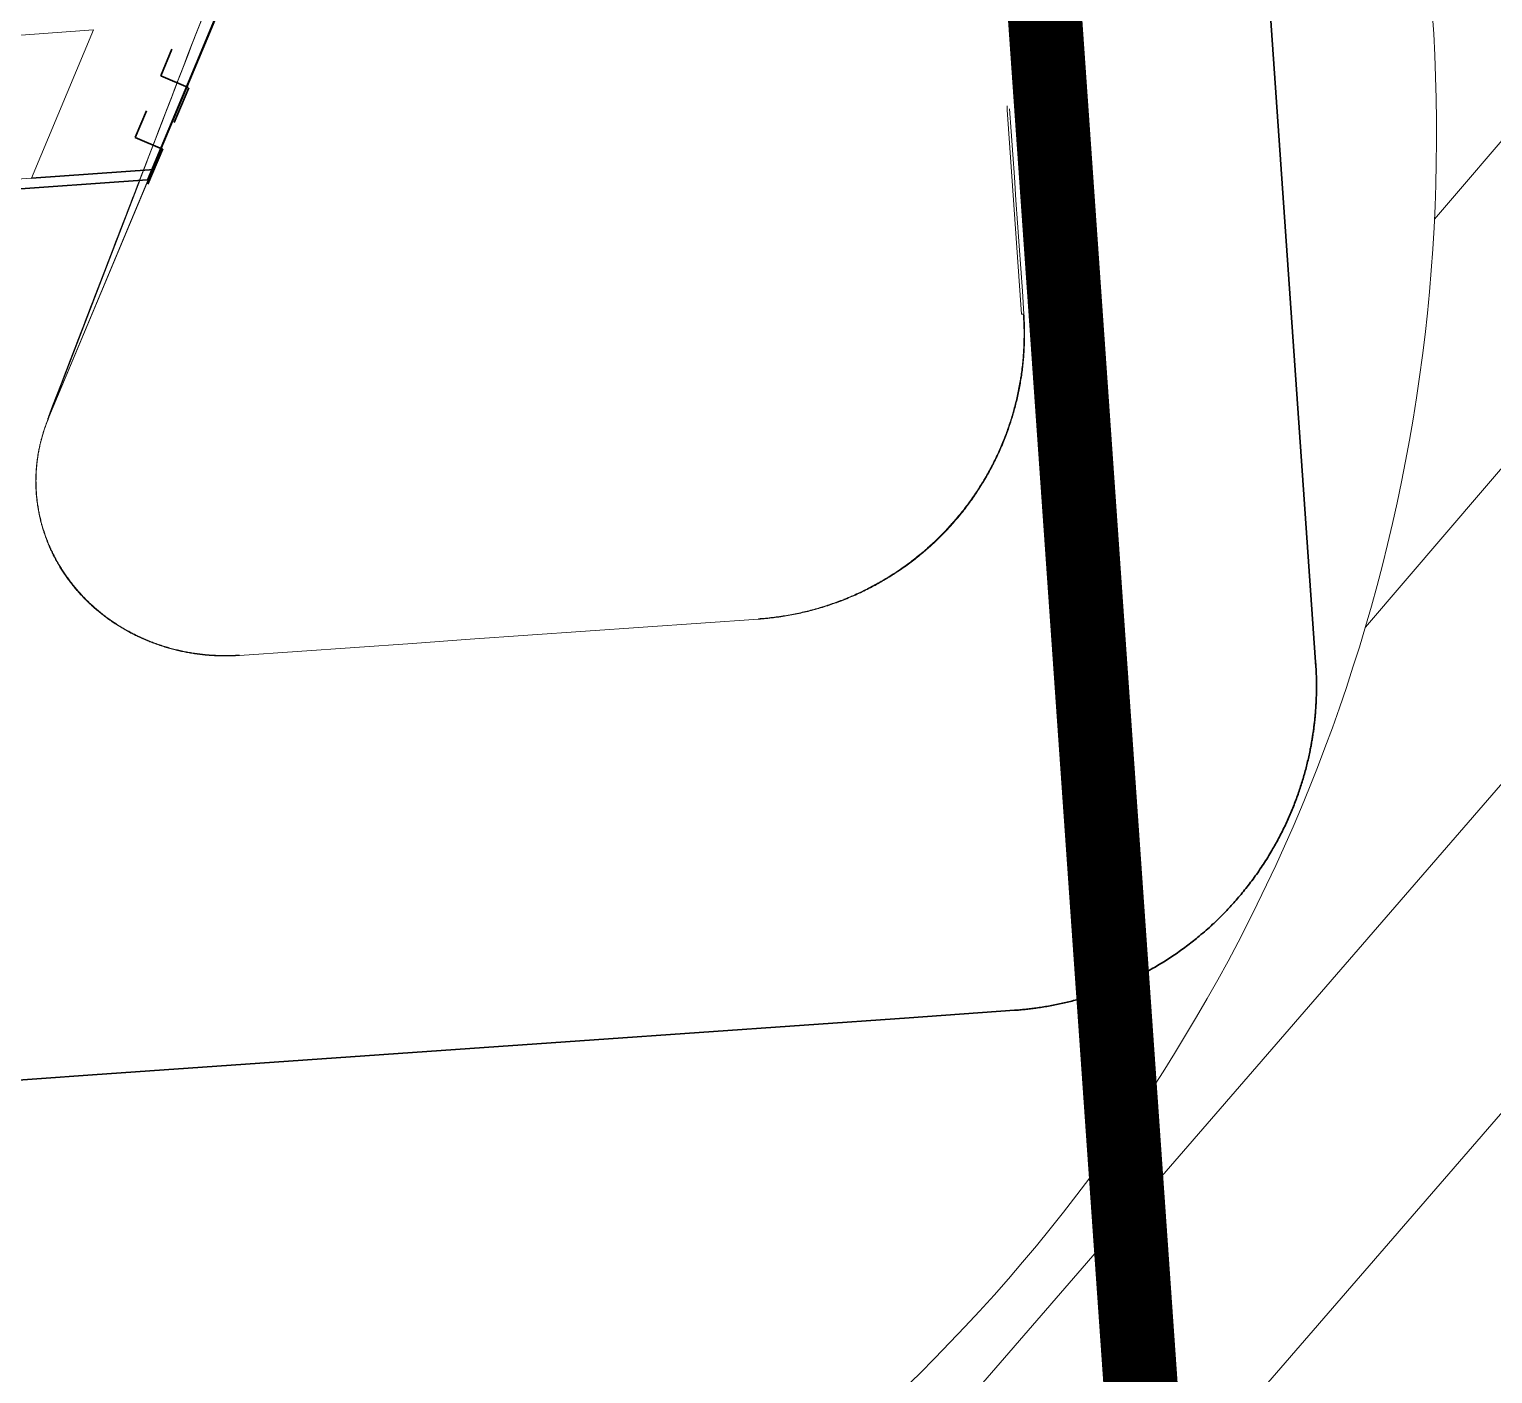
# Model space of a CAD drawing. Header units: millimetres. Extents: x 306 to 836129804, y -168137 to 818603917.
# Drawn here: x 834612399 to 834619946, y 817983465 to 817990399 of the extents above; entities that cross this region are included whole.
import ezdxf
from ezdxf.xclip import XClip

# ---------------------------------------------------------------- set-up
doc = ezdxf.new("R2010")
doc.units = ezdxf.units.MM
doc.header["$LTSCALE"] = 3
doc.header["$XCLIPFRAME"] = 0
for name, pattern in [('ACAD_ISO03W100', [30, 12, -18]), ('Dash2', [6, 3, -3]), ('DASHED', [0.75, 0.5, -0.25])]:
    doc.linetypes.add(name, pattern=pattern)
doc.layers.add('_PARCEL BOUNDARY', color=10, linetype='DASHED')
doc.layers.add('UAJ-90.5LAND', color=251, linetype='Continuous')
for name, color, linetype, lineweight in [('A-DETL', 251, 'Continuous', 13), ('A-DETL-THIN', 251, 'Continuous', 13), ('A-WALL', 251, 'Continuous', 5), ('Eva-New', 1, 'ACAD_ISO03W100', 18), ('Hatch (LTC&CB)', 252, 'Continuous', 35), ('UAJ-21EXWA', 251, 'Continuous', 35)]:
    doc.layers.add(name, color=color, linetype=linetype, lineweight=lineweight)
doc.layers.get('UAJ-90.5LAND').off()

# ---------------------------------------------------------------- blocks, each defined once
blk = doc.blocks.new('SITE SLAB EDGE')
at = {"layer": 'UAJ-21EXWA'}
blk.add_lwpolyline([(29067.21479901485, 5220.359082483164), (29067.21479901485, -64653.51045169355)], dxfattribs=at)
for points, knots in [([(27392.15227009484, -66312.3544715512), (27429.30810499983, -66312.34628360916), (27466.4780748121, -66311.10026858156), (27547.49467276887, -66305.6836650027), (27591.3039847248, -66301.01498503823), (27678.41451247362, -66288.2416598307), (27721.7195264505, -66280.13435563), (27807.55355473526, -66260.53798518266), (27850.08464542765, -66249.05024252646), (27929.59603402903, -66224.17645363038), (27966.6831667946, -66211.12528052443), (28039.84052548232, -66182.44386501994), (28075.91193970281, -66166.81630017111), (28156.6995480177, -66128.39426610124), (28201.04308808746, -66104.81274963479), (28287.43504557735, -66053.75834023004), (28329.48248971195, -66026.28811897148), (28395.07561878336, -65979.09959937708), (28419.44281926926, -65960.535633071), (28458.37795676524, -65929.15256699687), (28473.26227753644, -65916.72330923646), (28498.90821253811, -65894.53944796021), (28509.76706952194, -65884.89656815541), (28528.89020988066, -65867.46403486794), (28537.20239915058, -65859.73063064192), (28554.81642076105, -65843.00752494397), (28564.08532817743, -65834.0007206485), (28582.39546597842, -65815.79234215646), (28591.43879707472, -65806.58909898449), (28609.34223775344, -65787.94176005054), (28618.20459345507, -65778.4953488799), (28645.19090194954, -65749.05364718242), (28662.93479388859, -65728.72969008825), (28715.9802759178, -65664.9245719362), (28749.62697398313, -65620.06034343355), (28806.6924172797, -65535.44100185047), (28830.86807902867, -65496.19459223305), (28875.90254559997, -65415.8411654144), (28896.76156945783, -65374.73777375609), (28934.38936059631, -65292.34792286545), (28951.26940364856, -65251.11091214616), (28981.68922024942, -65167.42942996806), (28995.23186021624, -65124.98390178758), (29024.75439894269, -65017.88184961659), (29038.6114040626, -64952.65085686266), (29053.70951104548, -64852.60250939158), (29057.81274062768, -64818.22216864245), (29065.14375293371, -64734.93115670537), (29067.29168985214, -64685.91850123776), (29067.29820832214, -64637.01168405288)], [0, 0, 0, 0, 0.04237802998578907, 0.04237802998578907, 0.09256782676540362, 0.09256782676540362, 0.1427576235450182, 0.1427576235450182, 0.1929474203246327, 0.1929474203246327, 0.2377368128287574, 0.2377368128287574, 0.2825262053328821, 0.2825262053328821, 0.3397253084623854, 0.3397253084623854, 0.3969244115918886, 0.3969244115918886, 0.4318286604231704, 0.4318286604231704, 0.4539401498058371, 0.4539401498058371, 0.4704946190037463, 0.4704946190037463, 0.4834157257798722, 0.4834157257798722, 0.498174158293145, 0.498174158293145, 0.5129325908064177, 0.5129325908064177, 0.5276910233196905, 0.5276910233196905, 0.5584450612560169, 0.5584450612560169, 0.6222903396628323, 0.6222903396628323, 0.6747930833075512, 0.6747930833075512, 0.72729582695227, 0.72729582695227, 0.7780464172947423, 0.7780464172947423, 0.8287970076372146, 0.8287970076372146, 0.9046896840800441, 0.9046896840800441, 0.944134739188394, 0.944134739188394, 1, 1, 1, 1]), ([(21761.6716789807, -66313.53936301949), (22914.488130913, -66313.34936959686), (24067.30471032916, -66313.12504228478), (25944.13203215157, -66312.70695006714), (26668.1429049453, -66312.53408937232), (27392.15367867157, -66312.35446927662)], [0, 0, 0, 0, 0.6142367641081998, 0.6142367641081998, 1, 1, 1, 1])]:
    blk.add_open_spline(points, degree=3, knots=knots, dxfattribs=at)
blk = doc.blocks.new('p32 uns')
at = {"layer": 'A-DETL'}
blk.add_line((489386.5651661158, -321441.1589066982), (491062.9217119217, -317439.5061271191), dxfattribs=at)
at = {"layer": 'A-DETL', "lineweight": 35}
for p, q in [((489738.3469612598, -320606.5394234657), (489651.3705595732, -320814.1619369984)), ((489514.9353097677, -320767.2276605368), (489456.977940917, -320905.5784589052)), ((489456.977940917, -320905.5784589052), (489598.152143836, -320964.7185972929)), ((489601.2959077358, -320966.0355703831), (489526.2433749437, -321145.1944591999)), ((489383.3045440912, -321085.3150898218), (489325.3471752405, -321223.6658881903)), ((489325.3471752405, -321223.6658881903), (489466.5213781595, -321282.8060265779)), ((489467.3504087925, -321281.9087386131), (489391.1151065826, -321463.8910320997)), ((488790.7826449871, -321432.6979840994), (489422.6932241917, -321388.510491848)), ((488410.716484189, -321509.3968938589), (489386.5651661158, -321441.1589066982))]:
    blk.add_line(p, q, dxfattribs=at)
at = {"layer": 'A-DETL-THIN'}
for p, q in [((489110.9868978262, -320668.3341966867), (475491.2021269798, -321620.7223250866)), ((488790.7826449871, -321432.6979840994), (489110.9868978262, -320668.3341966867)), ((488491.5489891768, -321453.6224396229), (488790.7826449871, -321432.6979840994))]:
    blk.add_line(p, q, dxfattribs=at)
at = {"layer": 'A-WALL', "lineweight": 9}
for p, q in [((489790.171693325, -320493.1356582642), (489697.3447672129, -320714.7240896225)), ((488879.0683354139, -322664.8344281912), (489693.5256633759, -320720.6321454048)), ((489697.3447672129, -320714.7240896225), (488880.5410754681, -322664.5274094343)), ((489685.400775075, -320727.804490447), (489693.5256633759, -320720.6321454048)), ((489689.4812456369, -320718.0639452934), (489694.5777511597, -320713.5649424791)), ((489697.3447672129, -320714.7240896225), (489691.8454443216, -320712.4203355312)), ((489696.3483235836, -320701.6714533567), (489693.5256633759, -320720.6321454048)), ((493821.3008371592, -321058.6980075836), (493822.7643618584, -321079.6273859739)), ((493896.5417684317, -322134.6934537888), (493822.7643618584, -321079.6273859739)), ((489349.5711456537, -321443.7457805872), (488879.0683354139, -322664.8344281912)), ((493896.5417684317, -322134.6934537888), (493908.5927952528, -322133.850763917)), ((488879.5065442324, -322666.4637833834), (488873.0356642008, -322675.7106615305)), ((488877.7740594149, -322663.368262291), (488879.0683354139, -322664.8344281912)), ((493849.4176836014, -322662.136638999), (493849.3952180147, -322662.2115963697)), ((492540.0049999952, -323704.9155131578), (492540.1583790779, -323707.108935833))]:
    blk.add_line(p, q, dxfattribs=at)
at = {"layer": 'A-WALL', "lineweight": 9, "flags": 128}
for points in [[(493834.4720674753, -321075.028331399), (493842.7077082396, -321192.6752679348), (493850.9433479309, -321310.3222047091), (493859.1789865494, -321427.9691414833), (493867.414624095, -321545.6160783768), (493875.6502605677, -321663.2630152702), (493883.8858958483, -321780.9099524021), (493892.121530056, -321898.5568894148), (493900.3571631908, -322016.2038266659), (493908.5927952528, -322133.850763917)], [(492540.1520395279, -323707.1093791723), (492242.7936306, -323727.8936771154), (491945.4352036715, -323748.6777192354), (491648.0767799616, -323769.4618040323), (491350.7183619738, -323790.2459710836), (491053.359944582, -323811.0301465988), (490756.0015259981, -323831.814303875), (490458.6431074142, -323852.5984611511), (490161.2846899033, -323873.382630825), (489863.9262729883, -323894.1668086052)]]:
    blk.add_lwpolyline(points, dxfattribs=at)
at = {"layer": 'A-WALL', "lineweight": 9}
for radius, start, end in [(1471.765466848029, 319.0000831344321, 4.00017313524429), (1471.765466843777, 354.8418908096602, 357.1372809755115), (1471.765466843857, 349.6784487879116, 351.646975803517), (1471.765466843807, 345.1063547908048, 346.3527506320267), (1471.765466843799, 338.5927386626246, 341.1238968190742), (1471.765466843812, 333.2661264710999, 335.924765782484), (1471.765466843833, 330.5095905992343, 330.7416400833204), (1471.765466843767, 322.9713876721404, 325.2654966254203), (1471.765466847988, 274.0000018432328, 319.0000831344321), (1471.765466843748, 317.5993377737245, 320.3229068018651), (1471.765466843828, 307.2585288192494, 309.354651044519), (1471.765466843786, 302.0754061929105, 303.979749516439), (1471.765466843812, 296.8762719952053, 298.7383127766295), (1471.765466843768, 291.6474157560104, 293.5125022765872), (1471.76546684371, 286.3531939518377, 288.336299872801)]:
    blk.add_arc((492437.3398308754, -322236.7351930141), radius, start, end, dxfattribs=at)
for points in [[(491638.2110701799, -301020.0080765486), (491644.216172576, -301105.9541759491), (491656.226377368, -301277.8463749886), (491674.2416844368, -301535.6846734285), (491692.2569916248, -301793.5229718685), (491710.2722986937, -302051.3612704277), (491728.2876058817, -302309.1995688677), (491746.3029129505, -302567.0378673077), (491764.3182201385, -302824.8761657476), (491782.3335273266, -303082.7144641876), (491800.3488343954, -303340.5527627468), (491818.3641415834, -303598.3910611868), (491836.3794486523, -303856.2293596268), (491854.3947558403, -304114.0676580667), (491872.4100629091, -304371.9059566259), (491890.4253700972, -304629.7442550659), (491908.440677166, -304887.5825535059), (491926.455984354, -305145.4208519459), (491944.4712915421, -305403.2591505051), (491962.4865986109, -305661.097448945), (491980.5019057989, -305918.935747385), (491998.5172128677, -306176.774045825), (492016.5325200558, -306434.6123443842), (492034.5478271246, -306692.4506428242), (492052.5631343126, -306950.2889412642), (492070.5784413815, -307208.1272397041), (492088.5937485695, -307465.9655382633), (492106.6090557575, -307723.8038367033), (492124.6243628263, -307981.6421351433), (492142.6396700144, -308239.4804334641), (492160.6549772024, -308497.3187326193), (492178.670284152, -308755.1570283175), (492196.6855919361, -309012.9953371286), (492214.7008963823, -309270.833597064), (492232.7162134647, -309528.6720393896), (492250.7314835787, -309786.5098009109), (492268.7469289303, -310044.3501034975), (492286.7617200613, -310302.1809225082), (492304.7789530754, -310560.0471345186), (492322.7870723009, -310817.7812585831), (492340.8093247414, -311075.7238116264), (492358.8239188194, -311333.533795476), (492376.8351327181, -311591.3810979128), (492394.8675255775, -311849.2116951942), (492412.8185825348, -312107.0717945099), (492431.0738044977, -312364.8305908442), (492448.1937022209, -312622.9650968313), (492469.5507320166, -312879.6980671883), (492467.4781624079, -313138.8265441656), (492431.0703572035, -313392.4642410278), (492361.9828361273, -313626.6971331835), (492272.567019701, -313851.2800229788), (492186.1398496628, -314077.5882334709), (492098.9118741751, -314303.4341455698), (492011.898473978, -314529.4039303064), (491924.8275784254, -314755.3405234814), (491837.7720887661, -314981.2860101461), (491750.7124711275, -315207.2291139364), (491663.6539595127, -315433.1728562117), (491576.5951515436, -315659.1164274216), (491489.5364229679, -315885.0600444078), (491402.477673173, -316111.0036491156), (491315.4189289808, -316336.9472571611), (491228.3601833582, -316562.890864253), (491141.3014380932, -316788.8344717026), (491054.242692709, -317014.7780790329), (490967.183947444, -317240.7216863632), (490880.1252020597, -317466.6652936935), (490793.0664567947, -317692.6089010239), (490706.0077114105, -317918.5525083542), (490618.9489661455, -318144.4961156845), (490531.8902207613, -318370.4397230148), (490444.8314753771, -318596.3833303452), (490357.7727301121, -318822.3269376755), (490270.7139847279, -319048.2705450058), (490183.6552394629, -319274.2141523361), (490096.5964940786, -319500.1577596664), (490009.5377488136, -319726.1013669968), (489922.4790034294, -319952.0449743271), (489835.4202580452, -320177.9885816574), (489748.3615127802, -320403.9321889877), (489661.302767396, -320629.8757963181), (489574.244022131, -320855.8194036484), (489487.1852767467, -321081.7630109787), (489400.1265314817, -321307.706618309), (489313.0677860975, -321533.6502256393), (489226.0090407133, -321759.5938329697), (489138.9502954483, -321985.5374403), (489051.8915500641, -322211.4810476303), (488964.8328047991, -322437.4246549606), (488906.7936412096, -322588.0537264347), (488877.7740594149, -322663.368262291)], [(491638.2110701799, -301020.0080765486), (491644.216172576, -301105.9541759491), (491656.226377368, -301277.8463749886), (491674.2416844368, -301535.6846734285), (491692.2569916248, -301793.5229718685), (491710.2722986937, -302051.3612704277), (491728.2876058817, -302309.1995688677), (491746.3029129505, -302567.0378673077), (491764.3182201385, -302824.8761657476), (491782.3335273266, -303082.7144641876), (491800.3488343954, -303340.5527627468), (491818.3641415834, -303598.3910611868), (491836.3794486523, -303856.2293596268), (491854.3947558403, -304114.0676580667), (491872.4100629091, -304371.9059566259), (491890.4253700972, -304629.7442550659), (491908.440677166, -304887.5825535059), (491926.455984354, -305145.4208519459), (491944.4712915421, -305403.2591505051), (491962.4865986109, -305661.097448945), (491980.5019057989, -305918.935747385), (491998.5172128677, -306176.774045825), (492016.5325200558, -306434.6123443842), (492034.5478271246, -306692.4506428242), (492052.5631343126, -306950.2889412642), (492070.5784413815, -307208.1272397041), (492088.5937485695, -307465.9655382633), (492106.6090557575, -307723.8038367033), (492124.6243628263, -307981.6421351433), (492142.6396700144, -308239.4804334641), (492160.6549772024, -308497.3187326193), (492178.670284152, -308755.1570283175), (492196.6855919361, -309012.9953371286), (492214.7008963823, -309270.833597064), (492232.7162134647, -309528.6720393896), (492250.7314835787, -309786.5098009109), (492268.7469289303, -310044.3501034975), (492286.7617200613, -310302.1809225082), (492304.7789530754, -310560.0471345186), (492322.7870723009, -310817.7812585831), (492340.8093247414, -311075.7238116264), (492358.8239188194, -311333.533795476), (492376.8351327181, -311591.3810979128), (492394.8675255775, -311849.2116951942), (492412.8185825348, -312107.0717945099), (492431.0738044977, -312364.8305908442), (492448.1937022209, -312622.9650968313), (492469.5507320166, -312879.6980671883), (492467.4781624079, -313138.8265441656), (492431.0703572035, -313392.4642410278), (492361.9828361273, -313626.6971331835), (492272.567019701, -313851.2800229788), (492186.1398496628, -314077.5882334709), (492098.9118741751, -314303.4341455698), (492011.898473978, -314529.4039303064), (491924.8275784254, -314755.3405234814), (491837.7720887661, -314981.2860101461), (491750.7124711275, -315207.2291139364), (491663.6539595127, -315433.1728562117), (491576.5951515436, -315659.1164274216), (491489.5364229679, -315885.0600444078), (491402.477673173, -316111.0036491156), (491315.4189289808, -316336.9472571611), (491228.3601833582, -316562.890864253), (491141.3014380932, -316788.8344717026), (491054.242692709, -317014.7780790329), (490967.183947444, -317240.7216863632), (490880.1252020597, -317466.6652936935), (490793.0664567947, -317692.6089010239), (490706.0077114105, -317918.5525083542), (490618.9489661455, -318144.4961156845), (490531.8902207613, -318370.4397230148), (490444.8314753771, -318596.3833303452), (490357.7727301121, -318822.3269376755), (490270.7139847279, -319048.2705450058), (490183.6552394629, -319274.2141523361), (490096.5964940786, -319500.1577596664), (490009.5377488136, -319726.1013669968), (489922.4790034294, -319952.0449743271), (489835.4202580452, -320177.9885816574), (489748.3615127802, -320403.9321889877), (489661.302767396, -320629.8757963181), (489574.244022131, -320855.8194036484), (489487.1852767467, -321081.7630109787), (489400.1265314817, -321307.706618309), (489313.0677860975, -321533.6502256393), (489226.0090407133, -321759.5938329697), (489138.9502954483, -321985.5374403), (489051.8915500641, -322211.4810476303), (488964.8328047991, -322437.4246549606), (488906.7936412096, -322588.0537264347), (488877.7740594149, -322663.368262291)], [(491638.216132164, -301020.0631901026), (491644.2105656862, -301105.8566601276), (491656.1994327307, -301277.443600297), (491674.1827332973, -301534.8240106106), (491692.1660339832, -301792.2044209242), (491710.1493345499, -302049.5848311186), (491728.1326351166, -302306.9652414322), (491746.1159356833, -302564.3456517458), (491764.0992362499, -302821.7260620594), (491782.0825368166, -303079.1064722538), (491800.0658373833, -303336.4868825674), (491818.0491379499, -303593.867292881), (491836.0324385166, -303851.2477030754), (491854.0157390833, -304108.628113389), (491871.99903965, -304366.0085237026), (491889.9823402166, -304623.3889340162), (491907.9656407833, -304880.7693442106), (491925.94894135, -305138.1497545242), (491943.9322419167, -305395.5301648378), (491961.9155424833, -305652.9105750322), (491979.89884305, -305910.2909853458), (491997.8821436167, -306167.6713956594), (492015.8654441833, -306425.0518059731), (492033.84874475, -306682.4322161674), (492051.8320453167, -306939.8126264811), (492069.8153458834, -307197.1930367947), (492087.7986465693, -307454.5734469891), (492105.7819471359, -307711.9538573027), (492123.7652477026, -307969.3342676163), (492141.7485482693, -308226.7146776915), (492159.7318488359, -308484.0950886011), (492177.7151492834, -308741.4754966497), (492195.6984504461, -308998.8559151888), (492213.681748867, -309256.2362946272), (492231.6650573015, -309513.616820097), (492249.6483283043, -309770.9968006611), (492267.631739378, -310028.3788145781), (492285.6146273613, -310285.7532401085), (492303.5994676352, -310543.1559855938), (492321.577021718, -310800.4530397654), (492339.5658642054, -311057.9169156551), (492357.5486477613, -311315.2744435072), (492375.5284742117, -311572.6629178524), (492393.5261881351, -311830.0339543819), (492411.4553091526, -312087.4437955618), (492429.6409146786, -312344.7158559561), (492446.8691745996, -312602.5002346039), (492467.6703327894, -312858.3731212616), (492468.9309808016, -313117.4923516512), (492435.0310003757, -313371.0301392078), (492369.2204357386, -313607.246735096), (492279.9187650681, -313832.3441207409), (492193.2240614891, -314059.1303052902), (492105.8308233023, -314285.4639775753), (492018.624756813, -314511.9189001322), (491931.3685377836, -314738.3413337469), (491844.1257570982, -314964.7724727392), (491756.8793756962, -315191.2012791634), (491669.6339590549, -315417.6307106018), (491582.3882838488, -315644.0599746704), (491495.1426780224, -315870.4892834425), (491407.8970535994, -316096.9185802937), (491320.6514341831, -316323.3478803635), (491233.4058133364, -316549.7771794796), (491146.1601928473, -316776.2064789534), (491058.9145723581, -317002.6357783079), (490971.668951869, -317229.0650776625), (490884.4233312607, -317455.494377017), (490797.1777107716, -317681.9236763716), (490709.9320902824, -317908.3529757261), (490622.6864697933, -318134.7822750807), (490535.4408493042, -318361.2115744352), (490448.1952286959, -318587.6408737898), (490360.9496082067, -318814.0701731443), (490273.7039877176, -319040.4994724989), (490186.4583672285, -319266.9287718534), (490099.2127466202, -319493.358071208), (490011.9671261311, -319719.7873705626), (489924.7215056419, -319946.2166699171), (489837.4758851528, -320172.6459692717), (489750.2302645445, -320399.0752686262), (489662.9846440554, -320625.5045679808), (489575.7390235662, -320851.9338673353), (489488.4934030771, -321078.3631666899), (489401.247782588, -321304.7924660444), (489314.0021619797, -321531.2217655182), (489226.7565414906, -321757.6510648727), (489139.5109210014, -321984.0803642273), (489052.2653005123, -322210.5096635818), (488965.019679904, -322436.9389629364), (488906.855932951, -322587.891829133), (488877.7740594149, -322663.368262291)], [(491638.216132164, -301020.0631901026), (491644.2105656862, -301105.8566601276), (491656.1994327307, -301277.443600297), (491674.1827332973, -301534.8240106106), (491692.1660339832, -301792.2044209242), (491710.1493345499, -302049.5848311186), (491728.1326351166, -302306.9652414322), (491746.1159356833, -302564.3456517458), (491764.0992362499, -302821.7260620594), (491782.0825368166, -303079.1064722538), (491800.0658373833, -303336.4868825674), (491818.0491379499, -303593.867292881), (491836.0324385166, -303851.2477030754), (491854.0157390833, -304108.628113389), (491871.99903965, -304366.0085237026), (491889.9823402166, -304623.3889340162), (491907.9656407833, -304880.7693442106), (491925.94894135, -305138.1497545242), (491943.9322419167, -305395.5301648378), (491961.9155424833, -305652.9105750322), (491979.89884305, -305910.2909853458), (491997.8821436167, -306167.6713956594), (492015.8654441833, -306425.0518059731), (492033.84874475, -306682.4322161674), (492051.8320453167, -306939.8126264811), (492069.8153458834, -307197.1930367947), (492087.7986465693, -307454.5734469891), (492105.7819471359, -307711.9538573027), (492123.7652477026, -307969.3342676163), (492141.7485482693, -308226.7146776915), (492159.7318488359, -308484.0950886011), (492177.7151492834, -308741.4754966497), (492195.6984504461, -308998.8559151888), (492213.681748867, -309256.2362946272), (492231.6650573015, -309513.616820097), (492249.6483283043, -309770.9968006611), (492267.631739378, -310028.3788145781), (492285.6146273613, -310285.7532401085), (492303.5994676352, -310543.1559855938), (492321.577021718, -310800.4530397654), (492339.5658642054, -311057.9169156551), (492357.5486477613, -311315.2744435072), (492375.5284742117, -311572.6629178524), (492393.5261881351, -311830.0339543819), (492411.4553091526, -312087.4437955618), (492429.6409146786, -312344.7158559561), (492446.8691745996, -312602.5002346039), (492467.6703327894, -312858.3731212616), (492468.9309808016, -313117.4923516512), (492435.0310003757, -313371.0301392078), (492369.2204357386, -313607.246735096), (492279.9187650681, -313832.3441207409), (492193.2240614891, -314059.1303052902), (492105.8308233023, -314285.4639775753), (492018.624756813, -314511.9189001322), (491931.3685377836, -314738.3413337469), (491844.1257570982, -314964.7724727392), (491756.8793756962, -315191.2012791634), (491669.6339590549, -315417.6307106018), (491582.3882838488, -315644.0599746704), (491495.1426780224, -315870.4892834425), (491407.8970535994, -316096.9185802937), (491320.6514341831, -316323.3478803635), (491233.4058133364, -316549.7771794796), (491146.1601928473, -316776.2064789534), (491058.9145723581, -317002.6357783079), (490971.668951869, -317229.0650776625), (490884.4233312607, -317455.494377017), (490797.1777107716, -317681.9236763716), (490709.9320902824, -317908.3529757261), (490622.6864697933, -318134.7822750807), (490535.4408493042, -318361.2115744352), (490448.1952286959, -318587.6408737898), (490360.9496082067, -318814.0701731443), (490273.7039877176, -319040.4994724989), (490186.4583672285, -319266.9287718534), (490099.2127466202, -319493.358071208), (490011.9671261311, -319719.7873705626), (489924.7215056419, -319946.2166699171), (489837.4758851528, -320172.6459692717), (489750.2302645445, -320399.0752686262), (489662.9846440554, -320625.5045679808), (489575.7390235662, -320851.9338673353), (489488.4934030771, -321078.3631666899), (489401.247782588, -321304.7924660444), (489314.0021619797, -321531.2217655182), (489226.7565414906, -321757.6510648727), (489139.5109210014, -321984.0803642273), (489052.2653005123, -322210.5096635818), (488965.019679904, -322436.9389629364), (488906.855932951, -322587.891829133), (488877.7740594149, -322663.368262291)], [(491638.2211942673, -301020.1183036566), (491644.2049589157, -301105.7591443062), (491656.1724882126, -301277.0408257246), (491674.1237822771, -301533.9633477926), (491692.0750762224, -301790.8858698606), (491710.0263702869, -302047.8083919287), (491727.9776642323, -302304.7309141159), (491745.9289582968, -302561.6534361839), (491763.8802522421, -302818.575958252), (491781.8315463066, -303075.49848032), (491799.7828403711, -303332.421002388), (491817.7341343164, -303589.3435245752), (491835.685428381, -303846.2660466433), (491853.6367223263, -304103.1885687113), (491871.5880163908, -304360.1110907793), (491889.5393103361, -304617.0336128473), (491907.4906044006, -304873.9561349154), (491925.4418983459, -305130.8786571026), (491943.3931924105, -305387.8011791706), (491961.3444863558, -305644.7237012386), (491979.2957804203, -305901.6462233067), (491997.2470743656, -306158.5687453747), (492015.1983684301, -306415.4912675619), (492033.1496623755, -306672.4137896299), (492051.10095644, -306929.336311698), (492069.0522505045, -307186.258833766), (492087.0035444498, -307443.181355834), (492104.9548385143, -307700.103877902), (492122.9061324596, -307957.0264000893), (492140.8574265242, -308213.9489220381), (492158.8087204695, -308470.8714445829), (492176.7600144148, -308727.793964982), (492194.7113088369, -308984.7164932489), (492212.6626012325, -309241.6389921904), (492230.6139012575, -309498.5616006851), (492248.5651730299, -309755.4838004112), (492266.5165498257, -310012.4075256586), (492284.4675347805, -310269.3255577087), (492302.4199823141, -310526.2648367882), (492320.3669711351, -310783.1248210669), (492338.3224036694, -311040.1100195646), (492356.2733768225, -311297.0150915384), (492374.2218157053, -311553.9447376728), (492392.1848506927, -311810.8562135696), (492410.0920356512, -312067.8157966137), (492428.2080248594, -312324.6011211872), (492445.5446468592, -312582.0353723764), (492465.7899335623, -312837.0481753349), (492470.3837991953, -313096.1581591368), (492438.991643548, -313349.5960372686), (492376.4580352306, -313587.7963371277), (492287.2705104351, -313813.408218503), (492200.3082734346, -314040.6723772287), (492112.7497723103, -314267.4938094616), (492025.3510396481, -314494.4338699579), (491937.9094971418, -314721.3421441317), (491850.4794255495, -314948.2589353323), (491763.0462802649, -315175.1734445095), (491675.6139585972, -315402.0885651112), (491588.1814162731, -315629.0035219193), (491500.7489330769, -315855.9185225964), (491413.3164340258, -316082.8335114717), (491325.8839392662, -316309.7485035658), (491238.4514433146, -316536.6634947062), (491151.0189477205, -316763.5784862041), (491063.5864518881, -316990.4934775829), (490976.1539562941, -317217.4084689617), (490888.7214605808, -317444.3234603405), (490801.2889648676, -317671.2384517193), (490713.8564691544, -317898.1534430981), (490626.4239734411, -318125.0684344769), (490538.9914777279, -318351.9834258556), (490451.5589820147, -318578.8984172344), (490364.1264863014, -318805.8134086132), (490276.6939905882, -319032.728399992), (490189.2614949942, -319259.6433913708), (490101.8289992809, -319486.5583828688), (490014.3965035677, -319713.4733742476), (489926.9640078545, -319940.3883656263), (489839.5315121412, -320167.3033570051), (489752.099016428, -320394.2183483839), (489664.6665207148, -320621.1333397627), (489577.2340250015, -320848.0483311415), (489489.8015292883, -321074.9633225203), (489402.3690336943, -321301.878313899), (489314.936537981, -321528.7933052778), (489227.5040422678, -321755.7082966566), (489140.0715465546, -321982.6232880354), (489052.6390508413, -322209.5382795334), (488965.2065551281, -322436.4532709122), (488906.9182246923, -322587.7299318314), (488877.7740594149, -322663.368262291)], [(491638.2211942673, -301020.1183036566), (491644.2049589157, -301105.7591443062), (491656.1724882126, -301277.0408257246), (491674.1237822771, -301533.9633477926), (491692.0750762224, -301790.8858698606), (491710.0263702869, -302047.8083919287), (491727.9776642323, -302304.7309141159), (491745.9289582968, -302561.6534361839), (491763.8802522421, -302818.575958252), (491781.8315463066, -303075.49848032), (491799.7828403711, -303332.421002388), (491817.7341343164, -303589.3435245752), (491835.685428381, -303846.2660466433), (491853.6367223263, -304103.1885687113), (491871.5880163908, -304360.1110907793), (491889.5393103361, -304617.0336128473), (491907.4906044006, -304873.9561349154), (491925.4418983459, -305130.8786571026), (491943.3931924105, -305387.8011791706), (491961.3444863558, -305644.7237012386), (491979.2957804203, -305901.6462233067), (491997.2470743656, -306158.5687453747), (492015.1983684301, -306415.4912675619), (492033.1496623755, -306672.4137896299), (492051.10095644, -306929.336311698), (492069.0522505045, -307186.258833766), (492087.0035444498, -307443.181355834), (492104.9548385143, -307700.103877902), (492122.9061324596, -307957.0264000893), (492140.8574265242, -308213.9489220381), (492158.8087204695, -308470.8714445829), (492176.7600144148, -308727.793964982), (492194.7113088369, -308984.7164932489), (492212.6626012325, -309241.6389921904), (492230.6139012575, -309498.5616006851), (492248.5651730299, -309755.4838004112), (492266.5165498257, -310012.4075256586), (492284.4675347805, -310269.3255577087), (492302.4199823141, -310526.2648367882), (492320.3669711351, -310783.1248210669), (492338.3224036694, -311040.1100195646), (492356.2733768225, -311297.0150915384), (492374.2218157053, -311553.9447376728), (492392.1848506927, -311810.8562135696), (492410.0920356512, -312067.8157966137), (492428.2080248594, -312324.6011211872), (492445.5446468592, -312582.0353723764), (492465.7899335623, -312837.0481753349), (492470.3837991953, -313096.1581591368), (492438.991643548, -313349.5960372686), (492376.4580352306, -313587.7963371277), (492287.2705104351, -313813.408218503), (492200.3082734346, -314040.6723772287), (492112.7497723103, -314267.4938094616), (492025.3510396481, -314494.4338699579), (491937.9094971418, -314721.3421441317), (491850.4794255495, -314948.2589353323), (491763.0462802649, -315175.1734445095), (491675.6139585972, -315402.0885651112), (491588.1814162731, -315629.0035219193), (491500.7489330769, -315855.9185225964), (491413.3164340258, -316082.8335114717), (491325.8839392662, -316309.7485035658), (491238.4514433146, -316536.6634947062), (491151.0189477205, -316763.5784862041), (491063.5864518881, -316990.4934775829), (490976.1539562941, -317217.4084689617), (490888.7214605808, -317444.3234603405), (490801.2889648676, -317671.2384517193), (490713.8564691544, -317898.1534430981), (490626.4239734411, -318125.0684344769), (490538.9914777279, -318351.9834258556), (490451.5589820147, -318578.8984172344), (490364.1264863014, -318805.8134086132), (490276.6939905882, -319032.728399992), (490189.2614949942, -319259.6433913708), (490101.8289992809, -319486.5583828688), (490014.3965035677, -319713.4733742476), (489926.9640078545, -319940.3883656263), (489839.5315121412, -320167.3033570051), (489752.099016428, -320394.2183483839), (489664.6665207148, -320621.1333397627), (489577.2340250015, -320848.0483311415), (489489.8015292883, -321074.9633225203), (489402.3690336943, -321301.878313899), (489314.936537981, -321528.7933052778), (489227.5040422678, -321755.7082966566), (489140.0715465546, -321982.6232880354), (489052.6390508413, -322209.5382795334), (488965.2065551281, -322436.4532709122), (488906.9182246923, -322587.7299318314), (488877.7740594149, -322663.368262291)], [(488879.5065442324, -322666.4637833834), (488878.9155910015, -322665.4024960995), (488878.3217326403, -322664.3427425623), (488877.7249693871, -322663.2845227718)]]:
    blk.add_open_spline(points, degree=3, dxfattribs=at)
for points, knots in [([(489347.6604537964, -321443.8793891668), (489335.5066473484, -321475.4219747782), (489294.4578424692, -321581.955301404), (489224.514039278, -321763.4793691635), (489137.829044342, -321988.4515924454), (489051.1440494061, -322213.4238157272), (488964.4590543509, -322438.3960390091), (488906.6690577269, -322588.3775211573), (488877.7740594149, -322663.368262291)], [0.9390941602898802, 0.9390941602898802, 0.9390941602898802, 0.9390941602898802, 0.9438202247191012, 0.9550561797752809, 0.9662921348314606, 0.9775280898876404, 0.9887640449438203, 1, 1, 1, 1]), ([(489347.6604537964, -321443.8793891668), (489335.5066473484, -321475.4219747782), (489294.4578424692, -321581.955301404), (489224.514039278, -321763.4793691635), (489137.829044342, -321988.4515924454), (489051.1440494061, -322213.4238157272), (488964.4590543509, -322438.3960390091), (488906.6690577269, -322588.3775211573), (488877.7740594149, -322663.368262291)], [0.9390941602898802, 0.9390941602898802, 0.9390941602898802, 0.9390941602898802, 0.9438202247191012, 0.9550561797752809, 0.9662921348314606, 0.9775280898876404, 0.9887640449438203, 1, 1, 1, 1]), ([(489347.6589592695, -321443.8794935942), (489335.8171095848, -321474.6125576496), (489295.0179698467, -321580.4982601404), (489225.2615400553, -321761.5366010666), (489138.3896698952, -321986.9945163727), (489051.5177997351, -322212.4524316788), (488964.645929575, -322437.9103469849), (488906.7313494682, -322588.2156238556), (488877.7740594149, -322663.368262291)], [0.9392253717182764, 0.9392253717182764, 0.9392253717182764, 0.9392253717182764, 0.9438202247191012, 0.9550561797752809, 0.9662921348314606, 0.9775280898876404, 0.9887640449438203, 1, 1, 1, 1]), ([(489347.6589592695, -321443.8794935942), (489335.8171095848, -321474.6125576496), (489295.0179698467, -321580.4982601404), (489225.2615400553, -321761.5366010666), (489138.3896698952, -321986.9945163727), (489051.5177997351, -322212.4524316788), (488964.645929575, -322437.9103469849), (488906.7313494682, -322588.2156238556), (488877.7740594149, -322663.368262291)], [0.9392253717182764, 0.9392253717182764, 0.9392253717182764, 0.9392253717182764, 0.9438202247191012, 0.9550561797752809, 0.9662921348314606, 0.9775280898876404, 0.9887640449438203, 1, 1, 1, 1]), ([(493908.5927927494, -322133.8507640362), (493911.7553936243, -322179.144924283), (493913.8971822262, -322270.081014514), (493901.3736741543, -322451.5211086273), (493852.0377995968, -322685.8817396164), (493755.5405752659, -322911.6058615446), (493646.8335072994, -323085.0230098963), (493583.7422043085, -323165.6494659185), (493550.2411192656, -323204.1701695919)], [0, 0, 0, 0, 0.1176470588235294, 0.2352941176470588, 0.4705882352941176, 0.7352941176470589, 0.8676470588235294, 1, 1, 1, 1]), ([(489863.9328132868, -323894.1699995995), (489790.7830480337, -323899.3891937733), (489643.4092803001, -323894.7025126219), (489430.0698888302, -323842.6836580038), (489235.0043978691, -323748.285592556), (489067.857152462, -323616.1887053251), (488936.8859583139, -323452.9258048534), (488855.9478530884, -323282.0890452862), (488816.6479014158, -323116.6523472071), (488808.6918935776, -322964.1010293961), (488828.3963646889, -322812.1358287334), (488859.6119172573, -322714.0337133408), (488879.5065442324, -322666.4637833834)], [0, 0, 0, 0, 0.1111111111111111, 0.2222222222222222, 0.3333333333333333, 0.4444444444444444, 0.5555555555555556, 0.6666666666666666, 0.75, 0.8333333333333333, 0.9166666666666666, 1, 1, 1, 1]), ([(488880.5363765955, -322664.5399948359), (488854.0202044249, -322727.8426574469), (488825.7148002386, -322826.7753998041), (488812.2719811201, -322961.7635695934), (488814.0735890865, -323046.3620285988), (488821.6237351894, -323113.5522761345), (488830.3235239983, -323163.543987155), (488842.0289666653, -323212.9809020758), (488856.7105094194, -323261.7080028057), (488874.3158277273, -323309.5764194727), (488901.6228502989, -323372.0552088022), (488959.2376658916, -323477.3587819338), (489068.1876392365, -323613.4149588346), (489235.1505661011, -323745.5797941685), (489430.0689618587, -323840.1058571339), (489643.3062808514, -323892.307874918), (489790.6467555761, -323897.1707372665), (489863.7850234509, -323892.056506753)], [0, 0, 0, 0, 0.1111111111111111, 0.1666666666666667, 0.2222222222222222, 0.25, 0.2777777777777778, 0.3055555555555556, 0.3333333333333333, 0.3611111111111111, 0.3888888888888889, 0.4444444444444444, 0.5555555555555556, 0.6666666666666667, 0.7777777777777778, 0.8888888888888888, 1, 1, 1, 1]), ([(493550.2411242723, -323204.1701737642), (493520.4492577314, -323238.4168041945), (493457.6649507284, -323304.2005542517), (493320.5246092081, -323423.5797729492), (493119.9438819885, -323554.3271740675), (492892.1273257732, -323645.5957425833), (492692.6684018373, -323691.2435578108), (492591.0670751333, -323703.5875072479), (492540.1520115137, -323707.1090193987)], [0, 0, 0, 0, 0.1176470588235294, 0.2352941176470588, 0.4705882352941176, 0.7352941176470589, 0.8676470588235294, 1, 1, 1, 1])]:
    blk.add_open_spline(points, degree=3, knots=knots, dxfattribs=at)
at = {"linetype": 'Dash2', "lineweight": 13, "rotation": 4.000000000000001}
blk.add_blockref('SITE SLAB EDGE', (461907.9564732313, -261484.3400754929), dxfattribs=at)
blk = doc.blocks.new('GBP-P32-L00')
at = {"layer": 'UAJ-90.5LAND'}
blk.add_blockref('p32 uns', (834123619.6366563, 818311064.1160116), dxfattribs=at)
blk = doc.blocks.new('PB1')
at = {"layer": '_PARCEL BOUNDARY', "ltscale": 5, "const_width": 382.5}
blk.add_lwpolyline([(834617253.212159, 817380981.692419), (834620554.4206551, 817333771.2213497)], dxfattribs=at)

msp = doc.modelspace()

# ---------------------------------------------------------------- hatches: boundary and pattern name
at = {"layer": 'Eva-New', "linetype": 'Continuous', "ltscale": 0.01}
h = msp.add_hatch(dxfattribs=at)
h.set_pattern_fill('ANSI31', color=8, scale=350, angle=4)
h.set_pattern_definition([(49, (0, 0), (-838.6710210225554, 729.0455959657013), [])])
edge = h.paths.add_edge_path()
edge.add_arc((834611513.5385946, 818068145.3264505), 14099.99999968531, 55.19002574308559, 154.5596091027724)
edge.add_line((834598780.7776825, 818074202.2893481), (834595240.3911003, 818066761.4558462))
edge.add_arc((834589822.417787, 818069339.3552195), 6000.000000233124, 273.9989064334658, 334.5546563119141, ccw=False)
edge.add_line((834590240.8423903, 818063353.9629304), (834585554.5350056, 818063026.3542768))
edge.add_arc((834584989.6617913, 818071106.6338656), 8099.999998867221, 264.220048196886, 273.9989064322582, ccw=False)
edge.add_line((834584173.925572, 818063047.8142), (834580415.7397891, 818063428.2282544))
edge.add_arc((834579106.5335116, 818050494.3201492), 12999.99999816069, 84.2200481985661, 93.99077919798958)
edge.add_line((834578201.7864021, 818063462.7985727), (834574221.9197499, 818063185.1428037))
edge.add_arc((834573731.4752913, 818070170.6889209), 7002.741628984699, 184.518270925359, 274.0160585979712, ccw=False)
edge.add_arc((834553791.0620614, 818068592.8452796), 13000.0000005708, 4.527501078735133, 25.16518805878682)
edge.add_line((834565557.174624, 818074120.828201), (834563375.7160238, 818078763.9842684))
edge.add_arc((834569692.9588658, 818081779.3520507), 6999.999999030279, 186.261998653722, 205.5162346975632, ccw=False)
edge.add_line((834562734.724241, 818081015.8267443), (834561851.4163579, 818093822.5155479))
edge.add_arc((834568795.7761757, 818094576.8707228), 6985.211880096444, 103.79340942041148, 186.1996435070692, ccw=False)
edge.add_line((834567130.3497419, 818101360.6410463), (834607738.9713905, 818104323.6446342))
edge.add_arc((834606780.3295362, 818117304.0183489), 13015.72495013958, 274.223807264846, 392.8596289379157)
edge.add_arc((834623587.3262396, 818128173.8785237), 6999.999999836902, 183.9989136523716, 212.9539425140163, ccw=False)
edge.add_line((834616604.3686309, 818127685.7156067), (834614554.4666462, 818157541.1841724))
edge.add_line((834614554.4666462, 818157541.1841724), (834608569.0701823, 818157122.7809477))
edge.add_line((834608569.0701823, 818157122.7809477), (834610618.9763948, 818127267.2902491))
edge.add_arc((834623587.3262378, 818128173.8785231), 12999.99999806346, 183.9989136508734, 212.8579348742854)
edge.add_arc((834606785.1724918, 818117301.6086594), 7012.974383020965, -85.87050168941721, 32.994913872568816, ccw=False)
edge.add_line((834607290.1835088, 818110306.8410742), (834542916.4285616, 818105772.5570611))
edge.add_line((834542916.4285616, 818105772.5570611), (834543332.168679, 818099784.931535))
edge.add_line((834543332.168679, 818099784.931535), (834548339.9487058, 818100139.6961751))
edge.add_arc((834548849.6206386, 818093135.5706489), 7022.644791367745, 1.917894415990986, 94.16192873604791, ccw=False)
edge.add_line((834555868.3314306, 818093370.5997602), (834556822.6031799, 818079614.5109141))
edge.add_arc((834565030.3921052, 818080333.9384184), 8239.258156901009, 185.0092761133849, 211.2767633085009)
edge.add_line((834557988.549832, 818076056.3418531), (834560014.6381451, 818071842.7746612))
edge.add_arc((834553704.8687762, 818068780.019501), 7013.81912084653, -83.41200971856142, 25.89188562423311, ccw=False)
edge.add_line((834554509.5567249, 818061812.5137804), (834511331.2743995, 818058806.1397856))
edge.add_arc((834510845.0625758, 818065789.233517), 6999.999999933733, 141.8798806352492, 273.9829049167347, ccw=False)
edge.add_arc((834495100.3448526, 818078140.8887452), 13011.48484009153, 321.889271565979, 363.9966433354928)
edge.add_line((834508080.187521, 818079047.7636253), (834507303.147802, 818090245.0026575))
edge.add_arc((834514286.1054543, 818090733.1649512), 6999.999999943095, 94.21783473311712, 183.9989085377374, ccw=False)
edge.add_line((834513771.2650272, 818097714.206373), (834514324.2611847, 818097754.9889383))
edge.add_line((834514324.2611847, 818097754.9889383), (834515094.2032907, 818097812.2750338))
edge.add_arc((834515888.7804214, 818090839.1162039), 7018.283043878132, 4.391191596629085, 96.50069787772958, ccw=False)
edge.add_line((834522886.4615402, 818091376.4762715), (834523318.1003574, 818085091.4654405))
edge.add_line((834523318.1003574, 818085091.4654405), (834529307.3396509, 818085510.1591995))
edge.add_line((834529307.3396509, 818085510.1591995), (834528870.5492542, 818091758.2633296))
edge.add_arc((834535853.5069062, 818092246.4256233), 6999.999999586337, 93.99890853307471, 183.9989085379415, ccw=False)
edge.add_line((834535365.3446131, 818099229.3832753), (834540639.8020831, 818099596.5330453))
edge.add_line((834540639.8020831, 818099596.5330453), (834540220.7704337, 818105616.323317))
edge.add_line((834540220.7704337, 818105616.323317), (834513376.0995728, 818103738.6078113))
edge.add_arc((834514284.2614373, 818090770.3680685), 13000.00000003277, 94.00586599802176, 183.991117880833)
edge.add_line((834501315.7883602, 818089865.5443004), (834502093.999344, 818078618.6765761))
edge.add_arc((834495110.6965383, 818078135.4768907), 7000.000000828009, -66.13857842422561, 3.9581909098961887, ccw=False)
edge.add_arc((834495110.6965395, 818078135.4768903), 6999.999999981786, 273.99870041279297, 293.8614215680351, ccw=False)
edge.add_line((834495598.8334678, 818071152.5174648), (834484038.0252761, 818070344.3705096))
edge.add_arc((834484944.5652856, 818057376.0172908), 12999.99999985473, 3.998699986240524, 93.99870041178127, ccw=False)
edge.add_line((834497912.918511, 818058282.557204), (834498850.7850932, 818044866.0656179))
edge.add_arc((834505832.5325971, 818045382.0451274), 7000.788031506466, 153.5175844556254, 184.2267069343446, ccw=False)
edge.add_arc((834505831.7802428, 818045382.3021698), 7000.000000506094, 93.9907792036035, 153.5167215738451, ccw=False)
edge.add_line((834505344.6087215, 818052365.3290147), (834578107.7560652, 818057441.656797))
edge.add_arc((834579012.5031768, 818044473.1783768), 12999.99999509848, 84.22004763743712, 93.99077920788699, ccw=False)
edge.add_line((834580321.7095807, 818057407.0864662), (834583663.296837, 818057068.8416442))
edge.add_arc((834584972.5032473, 818070002.7497832), 13000.00004509936, 264.2200476312211, 273.9989064308502)
edge.add_line((834585879.0898904, 818057034.399779), (834609493.5669917, 818058685.2319609))
edge.add_arc((834609981.7373167, 818051702.1557314), 7000.118848462731, -19.364931974248975, 93.99890643048622, ccw=False)
edge.add_arc((834628850.3650681, 818045070.4409646), 13000.00000042529, 160.6350680240969, 183.9989064535735)
edge.add_line((834615882.0151088, 818044163.8543195), (834619634.348526, 817990488.2644923))
edge.add_arc((834610656.2600935, 817989860.627584), 8999.999999519287, -86.01194112060227, 3.998906454734822, ccw=False)
edge.add_line((834611282.1972058, 817980882.4204844), (834602812.2813497, 817980291.9201078))
edge.add_line((834602812.2813497, 817980291.9201078), (834603230.7061716, 817974306.527834))
edge.add_line((834603230.7061716, 817974306.527834), (834611717.6719617, 817974898.2168859))
edge.add_arc((834612343.6090722, 817965920.0097858), 8999.999999977357, 3.8734655887747067, 93.98805886777768, ccw=False)
edge.add_line((834621323.0501077, 817966527.9889727), (834621688.4984579, 817961112.7419763))
edge.add_line((834621688.4984579, 817961112.7419763), (834627673.3989117, 817961529.9934386))
edge.add_line((834627673.3989117, 817961529.9934386), (834621867.801321, 818044576.6440177))
edge.add_arc((834628850.6858916, 818045064.8011855), 6999.926738671702, 160.627157224399, 183.9989083996896, ccw=False)
edge.add_arc((834609980.9204334, 818051699.8431354), 13002.36888268257, 340.6271572335476, 454.0111039654658)
edge.add_line((834609071.4073162, 818064670.3628802), (834607456.5171404, 818064557.3573512))
edge.add_arc((834607170.3486158, 818068550.9500543), 4003.832551789663, 155.6211224779758, 274.0986331619272, ccw=False)
edge.add_line((834603523.5142193, 818070203.6066998), (834604195.8682836, 818071618.3222857))
edge.add_arc((834611513.5386757, 818068145.3264558), 8100.000000027051, 54.14039305783359, 154.6107958035704, ccw=False)
edge.add_arc((834623873.9558088, 818085245.9413723), 13000.02232763516, 234.1403928659832, 234.163197705768)
edge.add_line((834616262.7220054, 818074706.9802988), (834619562.6153525, 818079722.129262))

# ---------------------------------------------------------------- linework, layer by layer
msp.add_lwpolyline([(834495598.8334678, 818071152.5174648), (834484038.0252761, 818070344.3705096, -0.4142135645484388), (834497912.918511, 818058282.557204), (834498850.7850932, 818044866.0656179, -0.1348015495624649), (834499566.328429, 818048503.8584445, -0.2657334414972907), (834505344.6087215, 818052365.3290147), (834578107.7560652, 818057441.656797, -0.04265870711973527), (834580321.7095807, 818057407.0864662), (834583663.296837, 818057068.8416442, 0.04269423343289794), (834585879.0898904, 818057034.399779), (834609493.5669917, 818058685.2319609, -0.5393670184015495), (834616585.8299106, 818049381.0299479, 0.1022986043484565), (834615882.0151088, 818044163.8543195), (834619634.348526, 817990488.2644923, -0.4142690157305827), (834611282.1972058, 817980882.4204844)], format="xyb", dxfattribs=at)

# ---------------------------------------------------------------- block references
msp.add_blockref('PB1', (-0.5600396394729614, 614971.3320208788))
at = {"layer": 'Hatch (LTC&CB)'}
ref = msp.add_blockref('GBP-P32-L00', (0.003082275390625, -0.04408204555511475), dxfattribs=at)
XClip(ref).set_block_clipping_path([(834584093.892806, 818043064.0358013), (834582840.9002086, 818057304.8300507), (834606839.8282676, 818059135.0800325), (834616411.1617992, 818059804.18965), (834621698.814561, 817983619.2012264), (834592783.8532866, 817981454.8174279), (834593965.1606803, 817975736.7136446), (834590918.9048864, 817979266.0163008), (834589318.0556709, 817987259.1379421), (834588974.9617476, 817989748.3735298), (834587823.4821799, 817989701.579548), (834587362.0723312, 818001496.6813973), (834585850.4212221, 818017925.3879008)])

doc.saveas('drawing.dxf')
